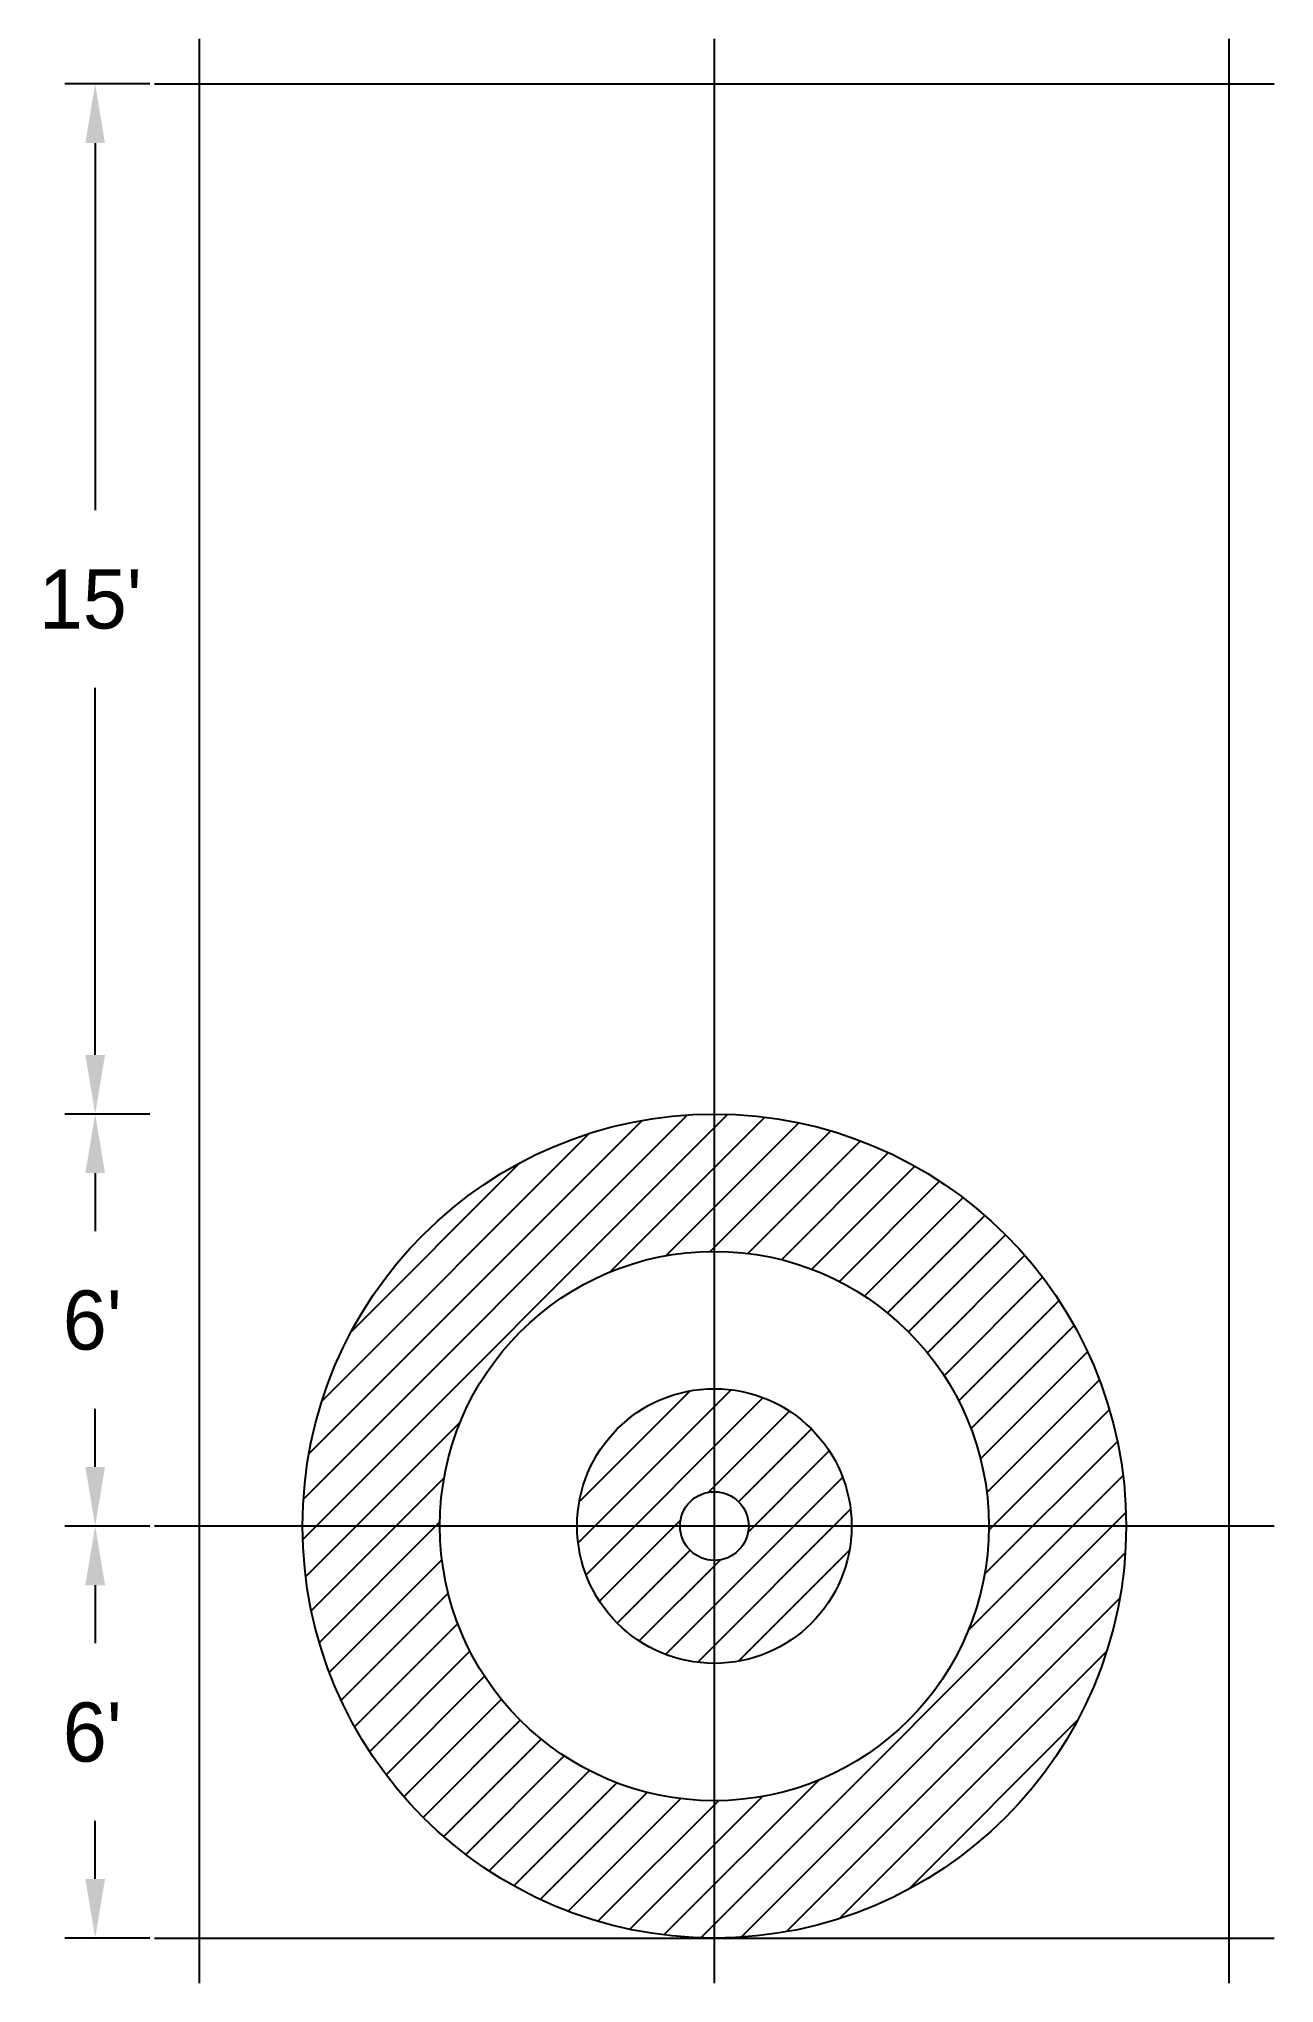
# Model space of a CAD drawing. Extents: x -3 to 2.49, y -2.03 to 6.6.
import ezdxf

# ---------------------------------------------------------------- set-up
doc = ezdxf.new("R2010")
doc.units = 0
doc.header["$LTSCALE"] = 0.1
doc.linetypes.add('AUSGEZOGEN', pattern=[0])
doc.layers.get('0').update_dxf_attribs({"linetype": 'AUSGEZOGEN'})
doc.layers.add('HOUSE', color=7, linetype='AUSGEZOGEN')
doc.dimstyles.get("Standard").update_dxf_attribs({"dimtxt": 2.5, "dimasz": 2.5, "dimexe": 1.25, "dimexo": 0.625, "dimtad": 1, "dimcen": 2.5, "dimazin": 3, "dimtfac": 1, "dimtmove": 0, "dimatfit": 3})

# ---------------------------------------------------------------- blocks, each defined once
blk = doc.blocks.new('*D')
at = {"color": 0}
for p, q in [((-2.5075, 6.4008), (-2.885, 6.4008)), ((-2.75, 6.1383), (-2.75, 4.50855)), ((-2.75, 2.0913), (-2.75, 3.72105)), ((-2.5075, 1.8288), (-2.885, 1.8288)), ((-2.5075, 1.8288), (-2.885, 1.8288)), ((-2.75, 1.5663), (-2.75, 1.30815)), ((-2.75, 0.2625), (-2.75, 0.52065)), ((-2.5075, 0), (-2.885, 0)), ((-2.5075, 0), (-2.885, 0)), ((-2.75, -0.2625), (-2.75, -0.52065)), ((-2.75, -1.5663), (-2.75, -1.30815)), ((-2.5075, -1.8288), (-2.885, -1.8288))]:
    blk.add_line(p, q, dxfattribs=at)
for points in [[(-2.79375, 6.1383), (-2.70625, 6.1383), (-2.75, 6.4008)], [(-2.79375, 2.0913), (-2.70625, 2.0913), (-2.75, 1.8288)], [(-2.79375, 1.5663), (-2.70625, 1.5663), (-2.75, 1.8288)], [(-2.79375, 0.2625), (-2.70625, 0.2625), (-2.75, 0)], [(-2.79375, -0.2625), (-2.70625, -0.2625), (-2.75, 0)], [(-2.79375, -1.5663), (-2.70625, -1.5663), (-2.75, -1.8288)]]:
    blk.add_solid(points, dxfattribs=at)
for s, p in [("15'", (-3, 3.98355)), ("6'", (-2.89375, 0.78315)), ("6'", (-2.89375, -1.04565))]:
    blk.add_text(s, height=0.2625, dxfattribs=at).set_placement(p)
blk = doc.blocks.new('HOUSEO')
at = {"color": 0}
for p, q in [((-2.286, -2.0288), (-2.286, 6.6008)), ((0, -2.0288), (0, 6.6008)), ((2.286, -2.0288), (2.286, 6.6008)), ((-2.486, 6.4008), (2.486, 6.4008)), ((2.486, 0), (-2.486, 0)), ((-2.486, -1.8288), (2.486, -1.8288))]:
    blk.add_line(p, q, dxfattribs=at)
for radius in [1.8288, 1.2192, 0.6096, 0.1524]:
    blk.add_circle((0, 0), radius, dxfattribs=at)
blk = doc.blocks.new('*X')
at = {"color": 0}
for p, q in [((-1.827814, -0.060047), (0.060047, 1.827814)), ((-1.824881, 0.119663), (-0.119663, 1.824881)), ((-0.463212, 1.127778), (0.224035, 1.815026)), ((-1.800427, 0.320894), (-0.320894, 1.800427)), ((-1.742296, 0.555801), (-0.555801, 1.742296)), ((-0.213929, 1.200285), (0.3756, 1.789814)), ((-0.018375, 1.219062), (0.516818, 1.754255)), ((0.149357, 1.210017), (0.649079, 1.709739)), ((0.298269, 1.182152), (0.773353, 1.657237)), ((-1.612943, 0.861931), (-0.861931, 1.612943)), ((0.432719, 1.139826), (0.890334, 1.59744)), ((0.555147, 1.085477), (1.000514, 1.530844)), ((0.667009, 1.020562), (1.10424, 1.457794)), ((0.769173, 0.94595), (1.201744, 1.378521)), ((0.862105, 0.862105), (1.293157, 1.293157)), ((0.94595, 0.769173), (1.378521, 1.201744)), ((1.020562, 0.667009), (1.457794, 1.10424)), ((1.085477, 0.555147), (1.530844, 1.000514)), ((1.139826, 0.432719), (1.59744, 0.890334)), ((1.182152, 0.298269), (1.657237, 0.773353)), ((-0.605009, -0.074678), (0.074678, 0.605009)), ((1.210017, 0.149357), (1.709739, 0.649079)), ((-0.600142, 0.106965), (-0.106965, 0.600142)), ((-0.569913, -0.21636), (0.21636, 0.569913)), ((-1.815026, -0.224035), (-1.127778, 0.463212)), ((-0.026741, 0.150036), (0.333505, 0.510281)), ((1.219062, -0.018375), (1.754255, 0.516818)), ((0.107763, 0.107763), (0.431052, 0.431052)), ((1.200285, -0.213929), (1.789814, 0.3756)), ((0.150036, -0.026741), (0.510281, 0.333505)), ((-1.789814, -0.3756), (-1.200285, 0.213929)), ((-0.21636, -0.569913), (0.569913, 0.21636)), ((1.127778, -0.463212), (1.815026, 0.224035)), ((-1.754255, -0.516818), (-1.219062, 0.018375)), ((-0.510281, -0.333505), (-0.150036, 0.026741)), ((-0.074678, -0.605009), (0.605009, 0.074678)), ((-0.060047, -1.827814), (1.827814, 0.060047)), ((-1.709739, -0.649079), (-1.210017, -0.149357)), ((-0.431052, -0.431052), (-0.107763, -0.107763)), ((-0.333505, -0.510281), (0.026741, -0.150036)), ((0.106965, -0.600142), (0.600142, -0.106965)), ((0.119663, -1.824881), (1.824881, -0.119663)), ((-1.657237, -0.773353), (-1.182152, -0.298269)), ((0.320894, -1.800427), (1.800427, -0.320894)), ((-1.59744, -0.890334), (-1.139826, -0.432719)), ((-1.530844, -1.000514), (-1.085477, -0.555147)), ((0.555801, -1.742296), (1.742296, -0.555801)), ((-1.457794, -1.10424), (-1.020562, -0.667009)), ((-1.378521, -1.201744), (-0.94595, -0.769173)), ((-1.293157, -1.293157), (-0.862105, -0.862105)), ((0.861931, -1.612943), (1.612943, -0.861931)), ((-1.201744, -1.378521), (-0.769173, -0.94595)), ((-1.10424, -1.457794), (-0.667009, -1.020562)), ((-1.000514, -1.530844), (-0.555147, -1.085477)), ((-0.890334, -1.59744), (-0.432719, -1.139826)), ((-0.773353, -1.657237), (-0.298269, -1.182152)), ((-0.3756, -1.789814), (0.213929, -1.200285)), ((-0.224035, -1.815026), (0.463212, -1.127778)), ((-0.649079, -1.709739), (-0.149357, -1.210017)), ((-0.516818, -1.754255), (0.018375, -1.219062))]:
    blk.add_line(p, q, dxfattribs=at)
blk = doc.blocks.new('HOUSE')
at = {"color": 0}
for name in ['HOUSEO', '*X']:
    blk.add_blockref(name, (0, 0), dxfattribs=at)

msp = doc.modelspace()

# ---------------------------------------------------------------- block references
at = {"layer": 'HOUSE', "color": 0}
msp.add_blockref('HOUSE', (0, 0), dxfattribs=at)

# ---------------------------------------------------------------- dimensions: what is measured, and where the dimension line sits
at = {"color": 0}
for base, p1, p2, text, middle in [((-2.75, 0), (-2.5, -1.8288), (-2.5, 0), "6'", (-2.75, -0.9144)), ((-2.75, 1.8288), (-2.5, 0), (-2.5, 1.8288), "6'", (-2.75, 0.9144)), ((-2.75, 6.4008), (-2.5, 1.8288), (-2.5, 6.4008), "15'", (-2.75, 4.1148))]:
    dim = msp.add_linear_dim(base=base, p1=p1, p2=p2, angle=270, text=text, dimstyle='Standard', dxfattribs=at)
    dim.commit()
    dim.dimension.update_dxf_attribs({"geometry": '*D', "text_midpoint": middle})

doc.saveas('drawing.dxf')
